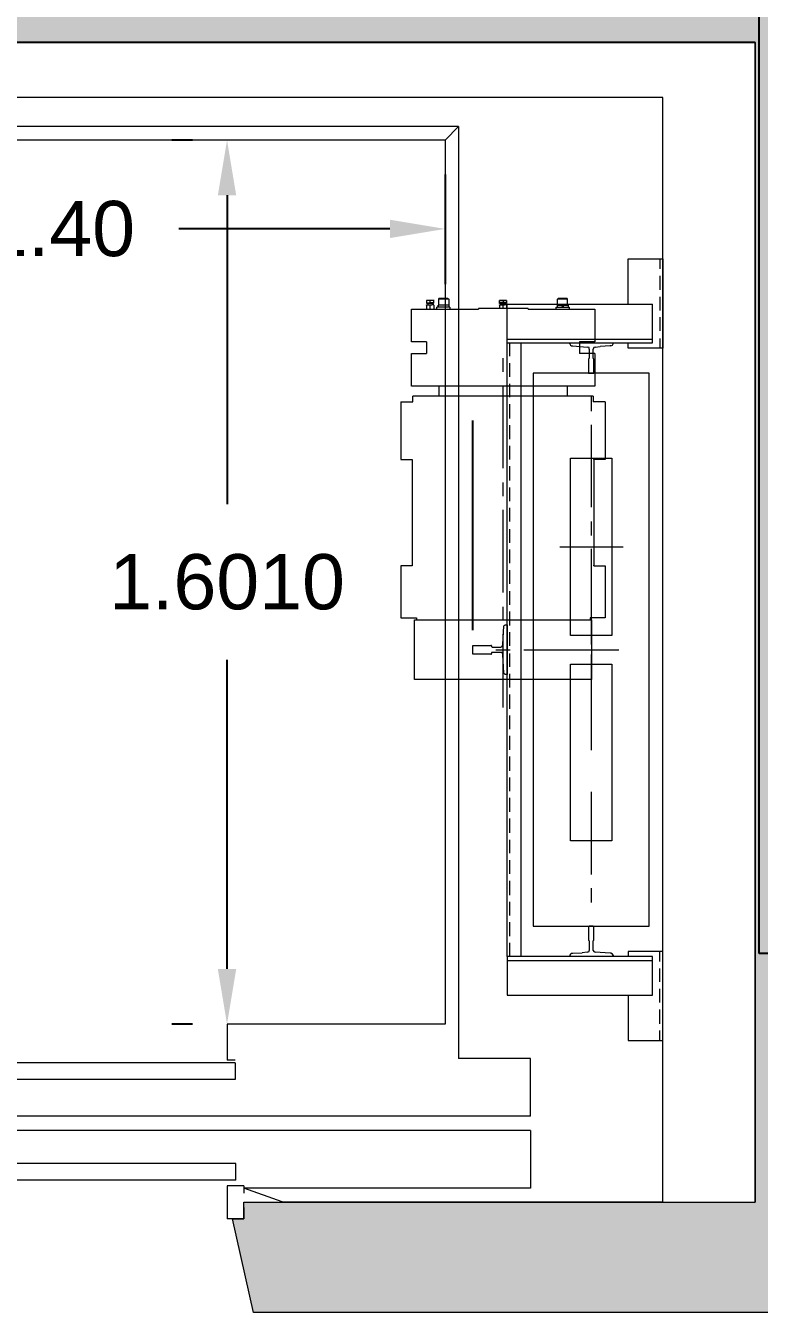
# Model space of a CAD drawing. Header units: metres. Extents: x -598 to 357, y -242 to 574.
# Drawn here: x -292.973 to -291.644, y 67.546 to 69.879 of the extents above; entities that cross this region are included whole.
import ezdxf

# ---------------------------------------------------------------- set-up
doc = ezdxf.new("R2010")
doc.units = ezdxf.units.M
doc.header["$PDMODE"] = 3
doc.layers.add('Muro Mamspoteria', color=5, linetype='Continuous', lineweight=9)
for name, color, linetype in [('xref_Nivel TIPICO$0$H-hatch mamposteria', 8, 'Continuous'), ('xref_Nivel TIPICO$0$X-XREF', 7, 'Continuous'), ('ZXREF_ELEVADORES$0$E-Elevador', 1, 'Continuous'), ('ZXREF_GRADAS_Nx$0$GRADAS', 1, 'Continuous')]:
    doc.layers.add(name, color=color, linetype=linetype)
doc.styles.add('ZXREF_ELEVADORES$0$Standard', font='arial.ttf')
doc.dimstyles.new('ZXREF_ELEVADORES$0$Standard', dxfattribs={"dimtxt": 0.1, "dimasz": 0.1, "dimexe": 0.1, "dimexo": 0.0625, "dimgap": 0.09, "dimtad": 0, "dimtih": 1, "dimtoh": 1, "dimdec": 4, "dimzin": 0, "dimdsep": 46, "dimtxsty": 'ZXREF_ELEVADORES$0$Standard', "dimcen": 0.09, "dimclrd": 1, "dimclre": 1, "dimclrt": 1, "dimadec": 0, "dimazin": 0, "dimtfac": 1, "dimtdec": 4, "dimtofl": 0, "dimtmove": 0, "dimatfit": 3, "dimfxl": 1, "dimtolj": 1, "dimtzin": 0, "dimarcsym": 0})

# ---------------------------------------------------------------- blocks, each defined once
blk = doc.blocks.new('ZXREF_GRADAS_Nx')
at = {"layer": 'ZXREF_GRADAS_Nx$0$GRADAS'}
for p, q in [((54.8825, 57.8037), (57.5823, 57.8037)), ((57.5823, 57.8037), (57.5823, 54.2137))]:
    blk.add_line(p, q, dxfattribs=at)
blk = doc.blocks.new('*D248')
at = {"layer": 'Defpoints', "color": 0, "transparency": 16777216}
for p in [(-182.3902, 289.0905), (-180.9949, 289.0905), (-182.3902, 288.9296)]:
    blk.add_point(p, dxfattribs=at)
at = {"layer": 'ZXREF_ELEVADORES$0$E-Elevador', "color": 1, "lineweight": -2, "transparency": 16777216}
for p, q in [((-182.3902, 289.028), (-182.3902, 288.8296)), ((-180.9949, 289.028), (-180.9949, 288.8296)), ((-182.2902, 288.9296), (-181.9075, 288.9296)), ((-181.0949, 288.9296), (-181.4775, 288.9296))]:
    blk.add_line(p, q, dxfattribs=at)
at = {"layer": 'ZXREF_ELEVADORES$0$E-Elevador', "color": 1, "transparency": 16777216}
for points in [[(-182.2902, 288.9463), (-182.2902, 288.913), (-182.3902, 288.9296)], [(-181.0949, 288.9463), (-181.0949, 288.913), (-180.9949, 288.9296)]]:
    blk.add_solid(points, dxfattribs=at)
at = {"layer": 'ZXREF_ELEVADORES$0$E-Elevador', "color": 1, "transparency": 16777216, "insert": (-181.6925, 288.9296), "char_height": 0.1, "attachment_point": 5, "style": 'ZXREF_ELEVADORES$0$Standard'}
blk.add_mtext('\\A1;1.40', dxfattribs=at)
blk = doc.blocks.new('*D249')
at = {"layer": 'Defpoints', "color": 0, "transparency": 16777216}
for p in [(-181.3899, 289.0905), (-181.3899, 289.0905), (-181.3899, 287.4895)]:
    blk.add_point(p, dxfattribs=at)
at = {"layer": 'ZXREF_ELEVADORES$0$E-Elevador', "color": 1, "lineweight": -2, "transparency": 16777216}
for p, q in [((-181.4524, 289.0905), (-181.4899, 289.0905)), ((-181.3899, 288.9905), (-181.3899, 288.4311)), ((-181.3899, 287.5895), (-181.3899, 288.149)), ((-181.4524, 287.4895), (-181.4899, 287.4895))]:
    blk.add_line(p, q, dxfattribs=at)
at = {"layer": 'ZXREF_ELEVADORES$0$E-Elevador', "color": 1, "transparency": 16777216}
for points in [[(-181.4066, 288.9905), (-181.3733, 288.9905), (-181.3899, 289.0905)], [(-181.4066, 287.5895), (-181.3733, 287.5895), (-181.3899, 287.4895)]]:
    blk.add_solid(points, dxfattribs=at)
at = {"layer": 'ZXREF_ELEVADORES$0$E-Elevador', "color": 1, "transparency": 16777216, "insert": (-181.3899, 288.29), "char_height": 0.1, "attachment_point": 5, "style": 'ZXREF_ELEVADORES$0$Standard'}
blk.add_mtext('\\A1;1.6010', dxfattribs=at)
blk = doc.blocks.new('ELEVADOR 01')
at = {"layer": 'ZXREF_ELEVADORES$0$E-Elevador', "color": 8, "linetype": 'Continuous', "lineweight": 20}
blk.add_lwpolyline([(-182.83574, 287.16745), (-182.83574, 289.26745), (-180.43314, 289.26745), (-180.43314, 287.16745)], dxfattribs=at)
at = {"layer": 'ZXREF_ELEVADORES$0$E-Elevador', "linetype": 'Continuous', "lineweight": 20}
for points in [[(-181.28975, 287.16785), (-180.60023, 287.16785), (-180.60023, 289.16785), (-182.60023, 289.16785)], [(-180.97026, 289.11511), (-182.42049, 289.11511)], [(-180.97026, 289.11511), (-180.99487, 289.0905), (-180.99487, 287.48954)], [(-180.97026, 289.11511), (-180.97026, 287.42757)], [(-180.99487, 289.0905), (-182.39588, 289.0905)], [(-180.66307, 288.79342), (-180.66307, 288.8756)], [(-180.60023, 288.8756), (-180.60023, 288.71344), (-180.66307, 288.71344)], [(-180.66307, 288.8756), (-180.60023, 288.8756), (-180.60023, 288.8756)], [(-180.88237, 288.72355), (-180.88237, 288.79342), (-180.61913, 288.79342)], [(-180.88237, 288.72355), (-180.61913, 288.72355), (-180.61913, 288.79342)], [(-180.76899, 288.72135), (-180.76899, 288.72355), (-180.69032, 288.72355)], [(-180.76899, 288.72135), (-180.76767, 288.71916), (-180.76547, 288.71784)], [(-180.76547, 288.71784), (-180.76327, 288.71784)], [(-180.76327, 288.71784), (-180.73734, 288.71564), (-180.73734, 288.71564)], [(-180.73383, 288.71212), (-180.73383, 288.71476), (-180.73734, 288.71564)], [(-180.73383, 288.71212), (-180.73383, 288.69542)], [(-180.72284, 288.71564), (-180.72504, 288.71476), (-180.72636, 288.71212)], [(-180.72636, 288.69542), (-180.72636, 288.71212)], [(-180.72284, 288.71564), (-180.71361, 288.71696)], [(-180.69472, 288.71784), (-180.6956, 288.71784), (-180.71361, 288.71696)], [(-180.69472, 288.71784), (-180.6912, 288.71916), (-180.69032, 288.72135)], [(-180.69032, 288.72135), (-180.69032, 288.72355), (-180.69032, 288.72355)], [(-180.66307, 288.71344), (-180.66307, 288.72355)], [(-180.73515, 288.69411), (-180.73383, 288.69411), (-180.73383, 288.69542)], [(-180.73515, 288.69411), (-180.73515, 288.66862), (-180.72504, 288.66862), (-180.72504, 288.69411)], [(-180.72636, 288.69542), (-180.72636, 288.69411), (-180.72504, 288.69411)], [(-180.91049, 288.17466), (-180.91049, 288.17334), (-180.90961, 288.17246), (-180.89379, 288.17246), (-180.8916, 288.17334), (-180.89028, 288.17686), (-180.88808, 288.2107)], [(-180.88588, 288.21289), (-180.8872, 288.21157), (-180.88808, 288.2107)], [(-180.88588, 288.21289), (-180.88237, 288.21289), (-180.88237, 288.1228), (-180.88588, 288.1228)], [(-180.91181, 288.15972), (-180.94433, 288.15972), (-180.94433, 288.17554), (-180.91181, 288.17554)], [(-180.91049, 288.17466), (-180.91049, 288.17554), (-180.91181, 288.17554)], [(-180.91181, 288.15972), (-180.91049, 288.15972), (-180.91049, 288.16104)], [(-180.88808, 288.125), (-180.89028, 288.15884), (-180.8916, 288.16235), (-180.91049, 288.16235), (-180.91049, 288.16104)], [(-180.88808, 288.125), (-180.8872, 288.12412), (-180.88588, 288.1228)], [(-180.72504, 287.64115), (-180.72504, 287.6662), (-180.72636, 287.66708), (-180.73383, 287.66708), (-180.73515, 287.6662), (-180.73515, 287.64115)], [(-180.73383, 287.64027), (-180.73383, 287.64115), (-180.73515, 287.64115)], [(-180.73383, 287.64027), (-180.73383, 287.62313)], [(-180.72504, 287.64115), (-180.72636, 287.64115), (-180.72636, 287.64027)], [(-180.72636, 287.62313), (-180.72636, 287.64027)], [(-180.88237, 287.61215), (-180.88237, 287.54227), (-180.61913, 287.54227)], [(-180.61913, 287.61215), (-180.88237, 287.61215), (-180.88237, 287.61215)], [(-180.76547, 287.61786), (-180.76767, 287.61654), (-180.76899, 287.61434)], [(-180.76899, 287.61434), (-180.76899, 287.61215), (-180.76899, 287.61215)], [(-180.69032, 287.61434), (-180.69032, 287.61215), (-180.76899, 287.61215)], [(-180.76547, 287.61786), (-180.76327, 287.61786), (-180.74657, 287.61874)], [(-180.73734, 287.62006), (-180.74657, 287.61874)], [(-180.73734, 287.62006), (-180.73383, 287.62093), (-180.73383, 287.62313)], [(-180.72636, 287.62313), (-180.72504, 287.62093), (-180.72284, 287.62006)], [(-180.6956, 287.61786), (-180.72284, 287.62006), (-180.72284, 287.62006)], [(-180.69472, 287.61786), (-180.6956, 287.61786)], [(-180.69032, 287.61434), (-180.6912, 287.61654), (-180.69472, 287.61786)], [(-180.66307, 287.62093), (-180.66307, 287.61215), (-180.66307, 287.61215)], [(-180.66307, 287.46009), (-180.60023, 287.46009), (-180.60023, 287.62093), (-180.66307, 287.62093)], [(-180.61913, 287.54227), (-180.61913, 287.61215)], [(-180.66307, 287.54227), (-180.66307, 287.46009)], [(-181.38995, 287.48954), (-181.38995, 287.42406)], [(-180.99487, 287.48954), (-181.38995, 287.48954)], [(-181.37545, 287.42406), (-181.38995, 287.42406)], [(-180.83974, 287.32298), (-180.83974, 287.42757), (-180.97026, 287.42757)], [(-181.37545, 287.41966), (-181.90983, 287.41966)], [(-181.37545, 287.41966), (-181.37545, 287.38934)], [(-181.37545, 287.38934), (-181.90983, 287.38934)], [(-180.83974, 287.32298), (-182.42049, 287.32298)], [(-180.83974, 287.29705), (-182.46312, 287.29705)], [(-180.83974, 287.29705), (-180.83974, 287.19246), (-181.35963, 287.19246)], [(-181.37413, 287.23728), (-181.905, 287.23728)], [(-181.37413, 287.20696), (-181.37413, 287.23728), (-181.37413, 287.23728)], [(-181.37413, 287.20696), (-181.905, 287.20696)], [(-181.35963, 287.19685), (-181.38995, 287.19685), (-181.38995, 287.19685)], [(-181.38995, 287.19685), (-181.38995, 287.13709)], [(-181.35963, 287.19685), (-181.35963, 287.18323)], [(-181.28975, 287.16785), (-181.35963, 287.19246)], [(-181.35963, 287.1573), (-181.35963, 287.13709), (-181.38995, 287.13709)]]:
    blk.add_lwpolyline(points, dxfattribs=at)
at = {"layer": 'ZXREF_ELEVADORES$0$E-Elevador', "linetype": 'Continuous', "lineweight": 5}
for points in [[(-180.60594, 288.8756), (-180.60594, 288.85759)], [(-180.60594, 288.84484), (-180.60594, 288.81935)], [(-181.01509, 288.80002), (-181.02871, 288.80002), (-181.02871, 288.80002)], [(-181.01509, 288.79562), (-181.01509, 288.80002), (-181.02212, 288.79914)], [(-181.01509, 288.80002), (-181.01509, 288.80133)], [(-181.0063, 288.79123), (-181.0063, 288.80353), (-181.0063, 288.80353)], [(-180.9896, 288.80353), (-181.0063, 288.80353)], [(-180.98828, 288.80221), (-181.0063, 288.80221)], [(-180.9896, 288.80353), (-180.98828, 288.80221)], [(-180.98828, 288.80221), (-180.98828, 288.79123)], [(-180.89599, 288.79562), (-180.89599, 288.80002), (-180.89599, 288.80002)], [(-180.88369, 288.80002), (-180.88369, 288.79562), (-180.8894, 288.79562)], [(-180.7914, 288.79123), (-180.7914, 288.80221), (-180.79008, 288.80353)], [(-180.77338, 288.80221), (-180.7914, 288.80221)], [(-180.77338, 288.80353), (-180.79008, 288.80353)], [(-180.77338, 288.80353), (-180.77338, 288.80221)], [(-180.77338, 288.80221), (-180.77338, 288.79123)], [(-180.60594, 288.80661), (-180.60594, 288.782)], [(-181.05596, 288.72487), (-181.05596, 288.7842)], [(-181.05596, 288.7842), (-180.93422, 288.7842)], [(-181.02212, 288.79123), (-181.02519, 288.79211), (-181.02871, 288.79123), (-181.02871, 288.7842)], [(-181.02871, 288.79123), (-181.02871, 288.79211), (-181.02519, 288.79211)], [(-181.02783, 288.7943), (-181.02783, 288.79562)], [(-181.0164, 288.7943), (-181.02783, 288.7943)], [(-181.02651, 288.7943), (-181.02651, 288.79562)], [(-181.02519, 288.79211), (-181.02519, 288.7943)], [(-181.01772, 288.7943), (-181.02519, 288.7943)], [(-181.02519, 288.79211), (-181.0186, 288.79211)], [(-181.01509, 288.79562), (-181.02212, 288.79562), (-181.02212, 288.79562)], [(-181.01509, 288.79123), (-181.0186, 288.79211), (-181.02212, 288.79123)], [(-181.02212, 288.7842), (-181.02212, 288.79123), (-181.02212, 288.79123)], [(-181.01509, 288.79123), (-181.01509, 288.79211), (-181.0186, 288.79211)], [(-181.01772, 288.7943), (-181.01772, 288.79562)], [(-181.01772, 288.7943), (-181.01772, 288.79211)], [(-181.01509, 288.79562), (-181.0164, 288.7943)], [(-181.01509, 288.79123), (-181.01509, 288.7842)], [(-181.00981, 288.7842), (-181.00981, 288.78771)], [(-180.98608, 288.78771), (-181.00981, 288.78771)], [(-181.00761, 288.78771), (-181.00761, 288.79123)], [(-181.00761, 288.78991), (-181.00761, 288.79123), (-181.00761, 288.78771)], [(-180.98828, 288.79123), (-181.00761, 288.79123), (-181.00761, 288.79123)], [(-180.98828, 288.79123), (-180.98828, 288.78771)], [(-180.98608, 288.78771), (-180.98608, 288.7842)], [(-180.93422, 288.78551), (-180.93422, 288.7842)], [(-180.84413, 288.7842), (-180.84413, 288.78551), (-180.93422, 288.78551)], [(-180.8894, 288.79914), (-180.8894, 288.79562), (-180.89599, 288.79562)], [(-180.89599, 288.7943), (-180.89599, 288.79562)], [(-180.88369, 288.7943), (-180.89599, 288.7943)], [(-180.8894, 288.79123), (-180.89248, 288.79211), (-180.89599, 288.79123), (-180.89599, 288.78551)], [(-180.89599, 288.79123), (-180.89599, 288.79211), (-180.89248, 288.79211)], [(-180.89379, 288.79211), (-180.89379, 288.7943)], [(-180.89379, 288.7943), (-180.88588, 288.7943), (-180.88588, 288.7943)], [(-180.89248, 288.79211), (-180.8872, 288.79211)], [(-180.88369, 288.79123), (-180.8872, 288.79211), (-180.8894, 288.79123)], [(-180.8894, 288.78551), (-180.8894, 288.79123), (-180.8894, 288.79123)], [(-180.88369, 288.79123), (-180.88369, 288.79211), (-180.8872, 288.79211)], [(-180.88588, 288.7943), (-180.88588, 288.79562)], [(-180.88588, 288.7943), (-180.88588, 288.79211)], [(-180.88369, 288.79562), (-180.88369, 288.7943)], [(-180.88369, 288.79123), (-180.88369, 288.78551)], [(-180.84413, 288.7842), (-180.72372, 288.7842)], [(-180.7936, 288.7842), (-180.7936, 288.78771)], [(-180.7936, 288.78771), (-180.76986, 288.78771), (-180.76986, 288.78771)], [(-180.7914, 288.78771), (-180.7914, 288.79123)], [(-180.7914, 288.79123), (-180.78261, 288.79123)], [(-180.78261, 288.79123), (-180.78261, 288.78991), (-180.78349, 288.78859), (-180.78349, 288.78771)], [(-180.77997, 288.79123), (-180.78261, 288.79123)], [(-180.78261, 288.78771), (-180.78129, 288.78859), (-180.77997, 288.78991), (-180.77997, 288.79123)], [(-180.77997, 288.79123), (-180.77206, 288.79123)], [(-180.77206, 288.79123), (-180.77206, 288.78771)], [(-180.76986, 288.78771), (-180.76986, 288.7842)], [(-180.72372, 288.7842), (-180.72372, 288.72487)], [(-180.60594, 288.76969), (-180.60594, 288.74508)], [(-180.88237, 288.73014), (-180.61913, 288.73014)], [(-180.60594, 288.73146), (-180.60594, 288.71344), (-180.60594, 288.71344)], [(-181.02871, 288.72487), (-181.05596, 288.72487)], [(-181.02871, 288.72487), (-181.02871, 288.70421)], [(-180.87797, 288.72355), (-180.87797, 288.69894)], [(-180.75097, 288.72487), (-180.75097, 288.70421)], [(-180.72372, 288.72487), (-180.75097, 288.72487)], [(-181.05596, 288.64489), (-181.05596, 288.70421)], [(-181.05596, 288.70421), (-181.02871, 288.70421)], [(-180.8894, 288.67081), (-180.8894, 288.69542)], [(-180.87797, 288.68663), (-180.87797, 288.66159)], [(-180.72372, 288.70421), (-180.75097, 288.70421)], [(-180.72372, 288.70421), (-180.72372, 288.64489)], [(-180.72372, 288.64489), (-181.05596, 288.64489)], [(-181.0063, 288.64489), (-181.0063, 288.62687)], [(-180.8894, 288.49635), (-180.8894, 288.64576)], [(-180.87797, 288.64928), (-180.87797, 288.62467)], [(-180.77338, 288.64489), (-180.77338, 288.62687)], [(-181.07485, 288.61676), (-181.07485, 288.51217), (-181.05464, 288.51217)], [(-181.07485, 288.61676), (-181.05332, 288.61676)], [(-181.05332, 288.61676), (-181.05332, 288.62687)], [(-180.72636, 288.62687), (-181.05332, 288.62687)], [(-180.72943, 288.59962), (-180.72943, 288.62555)], [(-180.72636, 288.62687), (-180.72636, 288.61676)], [(-180.70482, 288.61676), (-180.72636, 288.61676), (-180.72636, 288.61676)], [(-180.70482, 288.61676), (-180.70482, 288.51217), (-180.72504, 288.51217)], [(-180.87797, 288.61237), (-180.87797, 288.58644)], [(-180.87797, 288.57413), (-180.87797, 288.54908)], [(-180.72943, 288.42559), (-180.72943, 288.57501)], [(-180.87797, 288.53678), (-180.87797, 288.51217)], [(-181.05464, 288.51217), (-181.05464, 288.50645)], [(-181.05464, 288.51217), (-181.05464, 288.31968)], [(-180.87797, 288.49986), (-180.87797, 288.47393)], [(-180.72504, 288.51217), (-180.72504, 288.51305)], [(-180.72504, 288.51217), (-180.72504, 288.50645)], [(-180.72504, 288.51217), (-180.72504, 288.31968)], [(-180.8894, 288.44581), (-180.8894, 288.47042)], [(-180.87797, 288.46163), (-180.87797, 288.43658)], [(-180.8894, 288.27134), (-180.8894, 288.42076)], [(-180.87797, 288.42427), (-180.87797, 288.39966)], [(-180.87797, 288.38604), (-180.87797, 288.36143)], [(-180.72943, 288.37462), (-180.72943, 288.39966)], [(-180.87797, 288.34913), (-180.87797, 288.32408)], [(-180.6723, 288.35352), (-180.787, 288.35352)], [(-180.72943, 288.17686), (-180.72943, 288.35001)], [(-181.05464, 288.31968), (-181.07485, 288.31968), (-181.07485, 288.2252), (-181.04673, 288.2252)], [(-181.05464, 288.3254), (-181.05464, 288.321)], [(-180.87797, 288.31177), (-180.87797, 288.28716)], [(-180.72504, 288.31968), (-180.70482, 288.31968), (-180.70482, 288.2252), (-180.73163, 288.2252)], [(-180.72504, 288.3254), (-180.72504, 288.321)], [(-180.72504, 288.31968), (-180.72504, 288.321)], [(-180.87797, 288.27354), (-180.87797, 288.24893)], [(-180.8894, 288.2208), (-180.8894, 288.24541)], [(-181.04673, 288.2252), (-181.04673, 288.22168)], [(-180.87797, 288.23662), (-180.87797, 288.21157)], [(-180.73163, 288.2252), (-180.73163, 288.22168)], [(-180.8894, 288.06304), (-180.8894, 288.19575)], [(-180.87797, 288.19927), (-180.87797, 288.17466)], [(-180.90258, 288.16763), (-180.87709, 288.16763)], [(-180.87797, 288.16104), (-180.87797, 288.13643)], [(-180.85204, 288.16763), (-180.68021, 288.16763), (-180.68021, 288.16763)], [(-180.72943, 287.98569), (-180.72943, 288.15884), (-180.72943, 288.15884)], [(-180.87797, 288.12412), (-180.87797, 288.09907)], [(-180.87797, 288.08677), (-180.87797, 288.06084)], [(-180.87797, 288.04853), (-180.87797, 288.02392)], [(-180.87797, 288.01162), (-180.87797, 287.98657)], [(-180.87797, 287.97426), (-180.87797, 287.94834)], [(-180.87797, 287.93603), (-180.87797, 287.91142)], [(-180.87797, 287.89912), (-180.87797, 287.87407)], [(-180.72943, 287.76068), (-180.72943, 287.9101)], [(-180.87797, 287.86176), (-180.87797, 287.83583)], [(-180.87797, 287.82353), (-180.87797, 287.79892)], [(-180.87797, 287.78661), (-180.87797, 287.76156)], [(-180.87797, 287.74926), (-180.87797, 287.72333)], [(-180.72943, 287.70971), (-180.72943, 287.73563)], [(-180.87797, 287.71102), (-180.87797, 287.68641)], [(-180.87797, 287.67411), (-180.87797, 287.64906)], [(-180.87797, 287.63676), (-180.87797, 287.61215), (-180.87797, 287.61215)], [(-180.60594, 287.60292), (-180.60594, 287.62093), (-180.60594, 287.62093)], [(-180.88237, 287.60511), (-180.61913, 287.60511)], [(-180.60594, 287.566), (-180.60594, 287.59061)], [(-180.60594, 287.52865), (-180.60594, 287.5537)], [(-180.60594, 287.49041), (-180.60594, 287.51634)], [(-180.60594, 287.46009), (-180.60594, 287.47811)]]:
    blk.add_lwpolyline(points, dxfattribs=at)
for points in [[(-181.02871, 288.80002), (-181.02871, 288.79562), (-181.02212, 288.79562), (-181.02212, 288.79914)], [(-180.88369, 288.80002), (-180.89599, 288.80002), (-180.8894, 288.79914)], [(-180.72943, 288.11357), (-181.05024, 288.11357), (-181.05024, 288.22168), (-180.72943, 288.22168)]]:
    blk.add_lwpolyline(points, close=True, dxfattribs=at)
at = {"layer": 'ZXREF_ELEVADORES$0$E-Elevador', "linetype": 'Continuous', "lineweight": 20}
for points in [[(-180.88237, 288.72355), (-180.85776, 288.72355), (-180.85776, 287.61215), (-180.88237, 287.61215)], [(-180.62484, 288.66862), (-180.83534, 288.66862), (-180.83534, 287.66708), (-180.62484, 287.66708)], [(-180.76767, 288.19356), (-180.76767, 288.51436), (-180.69252, 288.51436), (-180.69252, 288.19356)], [(-180.76767, 287.82133), (-180.76767, 288.1417), (-180.69252, 288.1417), (-180.69252, 287.82133)]]:
    blk.add_lwpolyline(points, close=True, dxfattribs=at)
at = {"layer": 'ZXREF_ELEVADORES$0$E-Elevador', "linetype": 'Continuous', "lineweight": -2}
blk.add_lwpolyline([(-180.94433, 288.20278), (-180.94433, 288.58292)], dxfattribs=at)
at = {"layer": 'ZXREF_ELEVADORES$0$E-Elevador'}
dim = blk.add_linear_dim(base=(-182.39017, 288.92964), p1=(-180.99487, 289.0905), p2=(-182.39017, 289.0905), angle=180, text='1.40', dimstyle='ZXREF_ELEVADORES$0$Standard', dxfattribs=at)
dim.commit()
dim.dimension.update_dxf_attribs({"geometry": '*D248', "text_midpoint": (-181.69252, 288.92964)})
dim = blk.add_linear_dim(base=(-181.38995, 289.0905), p1=(-181.38995, 287.48954), p2=(-181.38995, 289.0905), angle=90, dimstyle='ZXREF_ELEVADORES$0$Standard', dxfattribs=at)
dim.commit()
dim.dimension.update_dxf_attribs({"geometry": '*D249', "text_midpoint": (-181.38995, 288.29002)})

msp = doc.modelspace()

# ---------------------------------------------------------------- hatches: boundary and pattern name
at = {"layer": 'xref_Nivel TIPICO$0$H-hatch mamposteria', "transparency": 33554585}
h = msp.add_hatch(color=256, dxfattribs=at)
h.dxf.hatch_style = 1
h.paths.add_polyline_path([(-292.6153, 73.1887), (-296.3138, 73.1887), (-296.3138, 73.3287), (-292.6153, 73.3287)], flags=17)
h.paths.add_polyline_path([(-295.5759, 81.8166), (-295.5759, 81.6766), (-297.9038, 81.6766), (-297.9038, 81.8166)])
h.paths.add_polyline_path([(-292.8254, 65.698), (-292.5472, 65.6988), (-292.5438, 65.4988), (-292.8432, 65.498), (-292.8432, 65.5283), (-292.8635, 65.5283)], flags=16)
h.paths.add_polyline_path([(-291.4514, 64.7988), (-291.6514, 64.7988)], flags=16)
edge = h.paths.add_edge_path()
edge.add_line((-292.5438, 65.6988), (-292.5438, 65.4988))
edge.add_line((-291.4438, 64.7988), (-291.4438, 63.0492))
edge.add_line((-291.4438, 63.0492), (-294.4037, 63.0493))
edge.add_line((-294.4037, 63.0493), (-294.4037, 65.698))
edge.add_line((-294.4037, 65.698), (-293.9222, 65.698))
edge.add_line((-294.254, 69.9093), (-294.2549, 69.9093))
edge.add_line((-293.9041, 65.498), (-293.9041, 65.5283))
edge.add_line((-293.9041, 65.5283), (-293.8861, 65.5283))
edge.add_line((-293.8861, 65.5283), (-293.9222, 65.698))
edge.add_line((-294.2037, 65.4988), (-293.9041, 65.4988))
edge.add_line((-291.6514, 64.7988), (-291.6514, 63.2493))
edge.add_line((-291.6514, 63.2493), (-294.2037, 63.2493))
edge.add_line((-294.2037, 63.2493), (-294.2037, 65.4988))
edge.add_line((-299.4038, 78.2598), (-305.9038, 78.2598))
edge.add_line((-299.4038, 81.6098), (-299.4038, 78.2598))
edge.add_line((-299.5438, 81.6098), (-299.4038, 81.6098))
edge.add_line((-299.5438, 81.6098), (-299.5438, 78.3998))
edge.add_line((-299.5438, 78.3998), (-305.9038, 78.3998))
h.paths.add_polyline_path([(-291.6438, 71.7893), (-291.6438, 70.0493), (-294.2549, 70.0493), (-294.254, 67.5493), (-293.6569, 67.5493), (-293.6208, 67.7189), (-293.6388, 67.7189), (-293.6388, 67.7493), (-294.054, 67.7493), (-294.054, 69.8493), (-291.6514, 69.8493), (-291.6514, 67.7493), (-292.5779, 67.7493), (-292.5779, 67.7189), (-292.5981, 67.7189), (-292.56, 67.5493), (-291.5838, 67.5493), (-291.5838, 66.4988), (-291.4438, 66.4988), (-291.4438, 68.1994), (-288.5493, 68.1994), (-288.5488, 68.3994), (-291.4438, 68.3994), (-291.4438, 70.0493), (-291.4438, 71.7893)])
h.paths.add_polyline_path([(-290.3889, 73.3287), (-290.3889, 73.1887), (-288.5361, 73.1887), (-288.5361, 73.3287), (-291.4153, 73.3287), (-291.4153, 73.2637), (-291.3647, 73.2634), (-291.3644, 73.3287), (-290.4173, 73.3287)])

# ---------------------------------------------------------------- linework, layer by layer
at = {"layer": 'Muro Mamspoteria', "lineweight": 0}
for p, q in [((-291.6514, 69.8493), (-294.054, 69.8493)), ((-291.6514, 67.7493), (-291.6514, 69.8493)), ((-292.5779, 67.7493), (-291.6514, 67.7493)), ((-292.5779, 67.7189), (-292.5779, 67.7493)), ((-292.56, 67.5493), (-292.5981, 67.7189)), ((-292.5981, 67.7189), (-292.5779, 67.7189)), ((-291.5838, 67.5493), (-292.56, 67.5493))]:
    msp.add_line(p, q, dxfattribs=at)

# ---------------------------------------------------------------- block references
msp.add_blockref('ELEVADOR 01', (-111.2183, -219.4182))
at = {"layer": 'xref_Nivel TIPICO$0$X-XREF', "rotation": 180}
msp.add_blockref('ZXREF_GRADAS_Nx', (-234.0615, 126.0031), dxfattribs=at)

doc.saveas('drawing.dxf')
